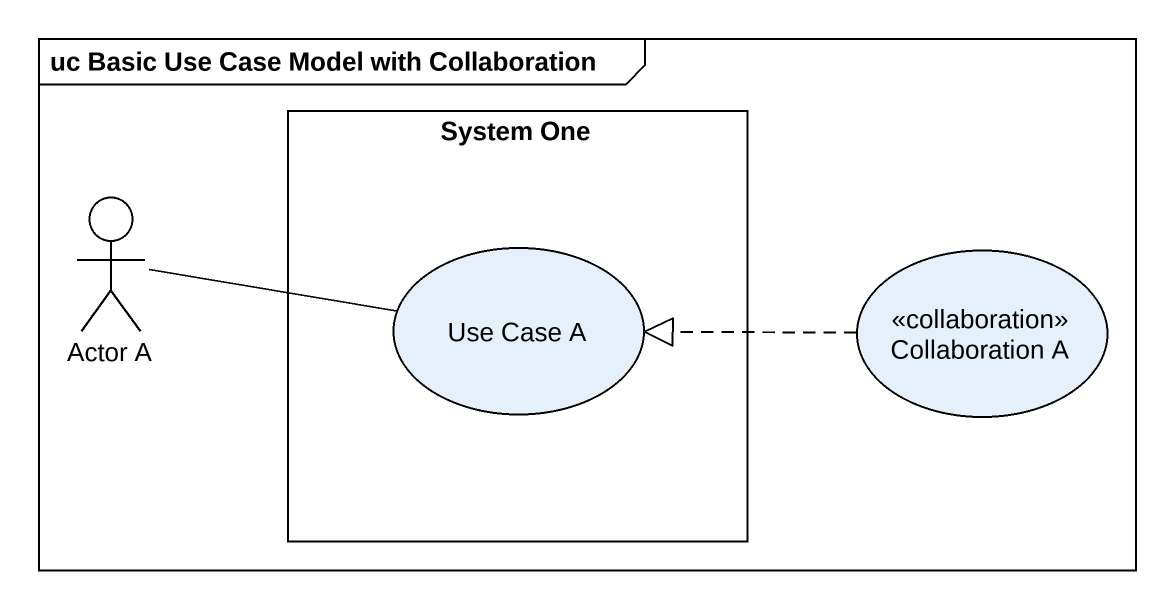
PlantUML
@startuml
mainframe uc Basic Use Case Model with Collaboration
actor "Actor A" as Actor_A
rectangle "System One" as System_One {
  usecase "Use Case A" as Use_Case_A
}
usecase "Collaboration A" as Collaboration_A <<collaboration>>
Actor_A -right- Use_Case_A
Collaboration_A .left.|> Use_Case_A
@enduml
